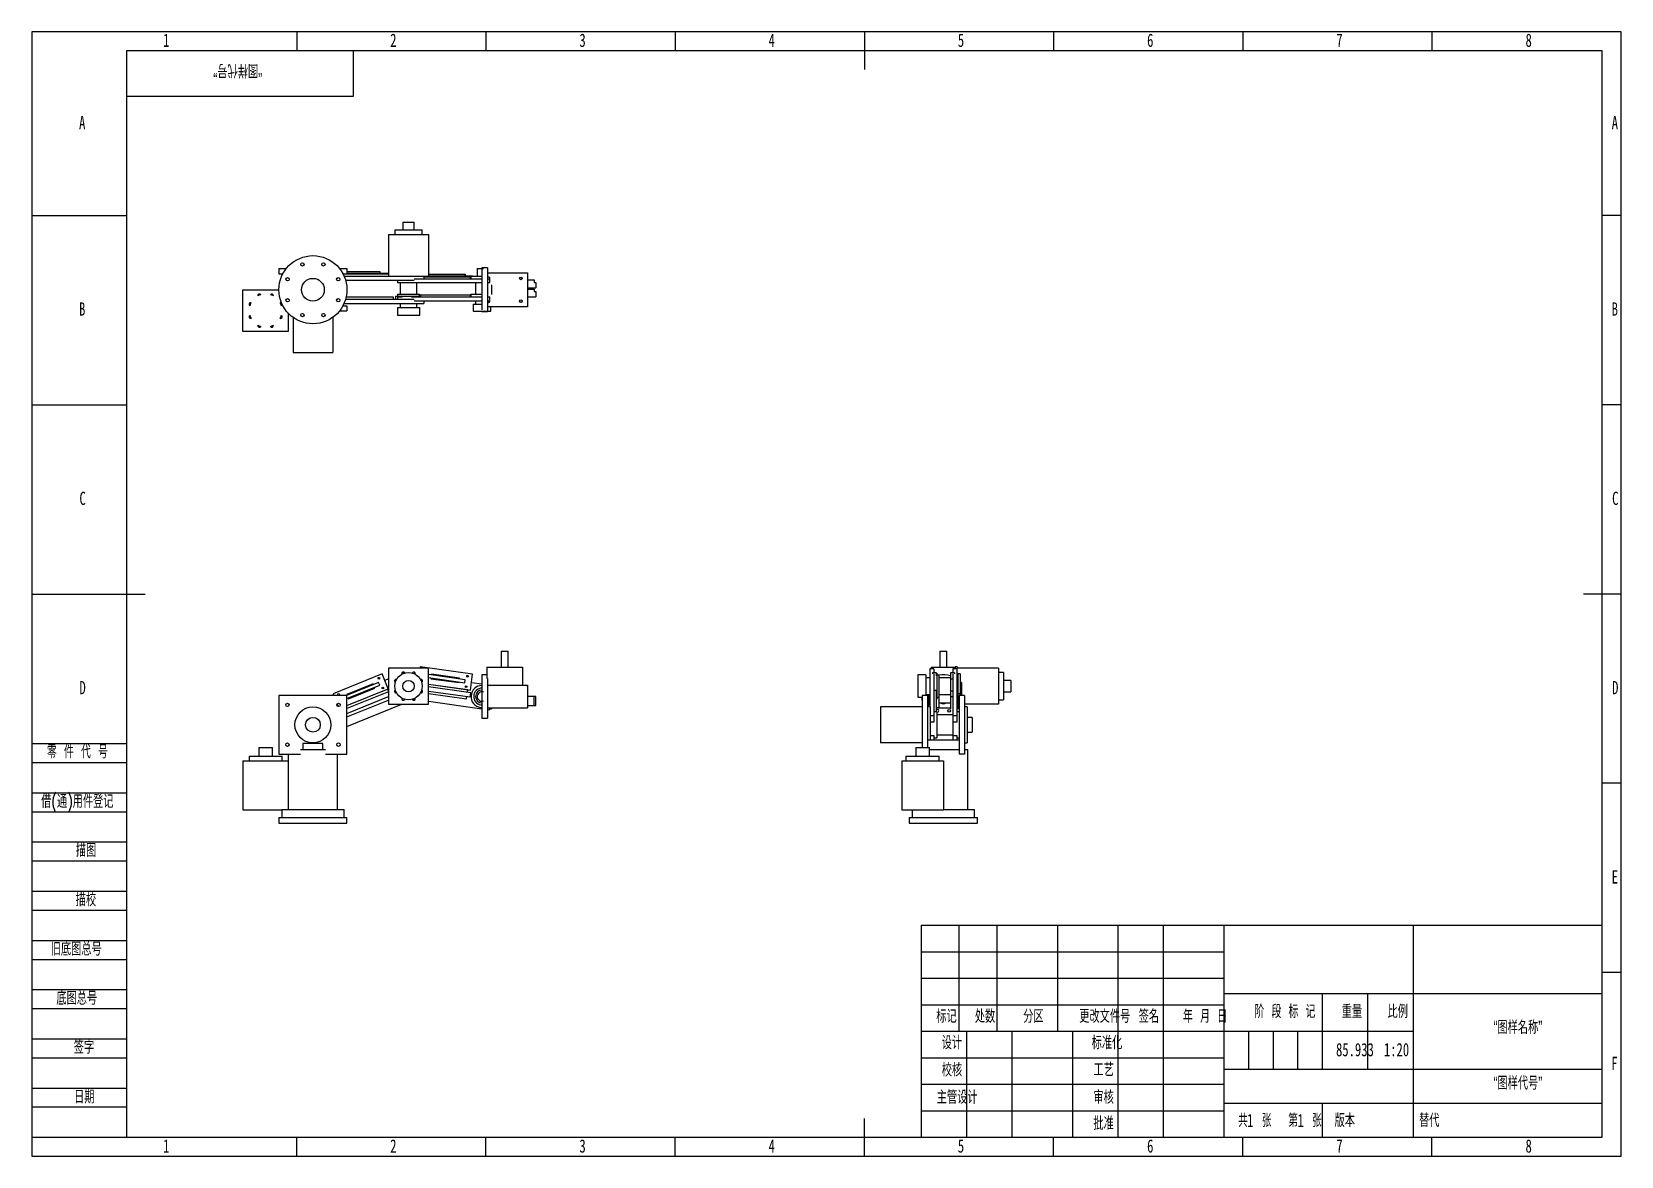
# Model space of a CAD drawing. Header units: millimetres. Extents: x 0 to 420, y 0 to 297.
import ezdxf

# ---------------------------------------------------------------- set-up
doc = ezdxf.new("R2010")
doc.units = ezdxf.units.MM
for name, color, linetype in [('10', 7, 'Continuous'), ('5', 7, 'Continuous'), ('9', 7, 'Continuous'), ('SLD-0', 7, 'Continuous')]:
    doc.layers.add(name, color=color, linetype=linetype)
doc.styles.add('SLDTEXTSTYLE0', font='TXT', dxfattribs={"width": 0.7, "bigfont": 'bigfont'})
doc.styles.add('SLDTEXTSTYLE1', font='TXT', dxfattribs={"width": 0.62, "bigfont": 'bigfont'})
doc.styles.add('SLDTEXTSTYLE2', font='TXT', dxfattribs={"width": 0.614286, "bigfont": 'bigfont'})
doc.styles.add('SLDTEXTSTYLE3', font='TXT', dxfattribs={"width": 0.6, "bigfont": 'bigfont'})
doc.styles.add('SLDTEXTSTYLE4', font='TXT', dxfattribs={"width": 0.7})

msp = doc.modelspace()

# ---------------------------------------------------------------- linework, layer by layer
at = {"color": 7, "linetype": 'Continuous', "lineweight": 25}
for p, q in [((95.93, 244.72), (95.93, 243.47)), ((95.93, 244.72), (99.55, 244.72)), ((98.05, 246.72), (98.05, 244.72)), ((98.05, 246.72), (99.55, 246.72)), ((99.55, 246.72), (101.05, 246.72)), ((99.55, 244.72), (103.18, 244.72)), ((101.05, 244.72), (101.05, 246.72)), ((103.18, 243.47), (103.18, 244.72)), ((94.3, 243.47), (104.8, 243.47)), ((94.3, 243.47), (94.3, 232.47)), ((104.8, 243.47), (104.8, 232.47)), ((65.29, 234.47), (65.29, 233.06)), ((65.29, 234.47), (67.24, 234.47)), ((65.29, 233.06), (66.33, 233.06)), ((81.33, 234.47), (83.29, 234.47)), ((82.25, 233.06), (83.29, 233.06)), ((82.54, 232.47), (97.81, 232.47)), ((82.93, 231.37), (101.05, 231.37)), ((83.29, 234.47), (83.29, 233.06)), ((83.29, 233.66), (91.94, 233.66)), ((83.29, 233.26), (94.21, 233.26)), ((83.29, 233.06), (94.3, 233.06)), ((91.94, 233.66), (91.94, 233.26)), ((94.21, 233.26), (94.21, 233.06)), ((96.65, 231.37), (96.65, 230.76)), ((96.68, 231.37), (96.68, 230.76)), ((97.81, 232.47), (104.8, 232.47)), ((101.05, 231.76), (118.96, 231.76)), ((103.62, 232.47), (103.62, 231.76)), ((103.62, 232.31), (115.87, 232.31)), ((104.8, 232.97), (114.4, 232.97)), ((104.8, 232.56), (115.89, 232.56)), ((114.4, 232.97), (114.4, 232.56)), ((114.4, 232.97), (114.51, 232.97)), ((114.51, 232.97), (114.51, 232.56)), ((115.87, 232.31), (115.87, 231.76)), ((115.87, 232.31), (116.02, 232.31)), ((115.89, 232.56), (115.89, 232.31)), ((115.89, 232.56), (116.49, 232.56)), ((116.02, 232.31), (116.02, 231.76)), ((116.02, 231.97), (116.06, 231.97)), ((116.06, 232.47), (116.06, 231.76)), ((116.06, 232.47), (118.56, 232.47)), ((116.49, 232.56), (116.49, 232.47)), ((117.26, 232.49), (117.26, 232.47)), ((117.26, 232.49), (118.96, 232.49)), ((117.71, 234.49), (117.71, 232.49)), ((117.71, 234.49), (118.96, 234.49)), ((118.56, 232.47), (118.96, 232.47)), ((120.46, 234.62), (118.96, 234.62)), ((118.96, 234.62), (118.96, 234.49)), ((118.96, 234.49), (119.34, 234.49)), ((118.96, 234.48), (118.96, 223.6)), ((120.46, 234.62), (120.46, 223.39)), ((120.46, 233.37), (130.96, 233.37)), ((120.46, 231.76), (120.94, 231.76)), ((120.94, 231.76), (120.94, 230.76)), ((120.94, 231.76), (121.05, 231.76)), ((128.97, 232.12), (129.46, 232.12)), ((130.96, 233.37), (130.96, 224.37)), ((130.96, 231.47), (132.76, 231.47)), ((132.76, 231.47), (132.76, 230.76)), ((55.79, 217.87), (55.79, 228.87)), ((55.79, 228.87), (65.29, 228.87)), ((83.08, 226.97), (95.49, 226.97)), ((95.49, 226.97), (95.49, 226.37)), ((96.1, 227.16), (96.1, 226.37)), ((96.1, 227.16), (100.85, 227.16)), ((96.65, 230.76), (96.68, 230.76)), ((96.65, 227.66), (96.65, 227.16)), ((96.65, 227.66), (99.15, 227.66)), ((96.68, 230.76), (118.96, 230.76)), ((96.68, 226.97), (96.68, 226.37)), ((96.68, 226.97), (97.83, 226.97)), ((97.35, 230.76), (97.35, 227.66)), ((99.15, 227.66), (102.45, 227.66)), ((100.38, 226.97), (118.96, 226.97)), ((100.85, 227.16), (102.85, 227.16)), ((101.75, 227.66), (101.75, 230.76)), ((102.45, 227.16), (102.45, 227.66)), ((102.5, 227.51), (102.5, 227.16)), ((102.5, 227.51), (115.87, 227.51)), ((115.87, 227.51), (115.87, 226.97)), ((115.87, 227.51), (116.02, 227.51)), ((116.02, 227.51), (116.02, 226.97)), ((116.06, 227.66), (116.06, 226.97)), ((116.06, 227.66), (118.56, 227.66)), ((117.26, 230.76), (117.26, 227.66)), ((118.56, 227.66), (118.96, 227.66)), ((120.46, 230.76), (120.94, 230.76)), ((120.46, 226.97), (120.94, 226.97)), ((120.94, 230.76), (121.01, 230.76)), ((120.94, 226.97), (120.94, 225.97)), ((120.94, 226.97), (121.01, 226.97)), ((121.46, 230.12), (121.46, 227.62)), ((130.96, 229.37), (133.21, 229.37)), ((130.96, 229.06), (132.76, 229.06)), ((130.96, 226.97), (133.21, 226.97)), ((132.76, 230.76), (133.21, 230.76)), ((132.76, 229.06), (132.76, 228.37)), ((132.76, 228.37), (133.21, 228.37)), ((133.21, 230.76), (133.21, 229.37)), ((133.21, 228.37), (133.21, 226.97)), ((65.96, 224.66), (66.02, 224.66)), ((67.79, 222.64), (67.79, 217.87)), ((81.33, 223.26), (83.29, 223.26)), ((82.25, 224.66), (83.29, 224.66)), ((82.54, 225.26), (103.62, 225.26)), ((82.93, 226.37), (101.05, 226.37)), ((83.29, 224.66), (83.29, 223.26)), ((96.6, 224.22), (96.6, 222.12)), ((96.6, 224.22), (99.55, 224.22)), ((97.35, 225.26), (97.35, 224.22)), ((99.55, 224.22), (102.5, 224.22)), ((101.05, 225.97), (118.96, 225.97)), ((101.75, 224.22), (101.75, 225.26)), ((102.5, 222.12), (102.5, 224.22)), ((103.62, 225.97), (103.62, 225.26)), ((116.66, 225.04), (116.66, 223.24)), ((116.66, 225.04), (118.96, 225.04)), ((116.66, 223.24), (118.96, 223.24)), ((117.26, 225.97), (117.26, 225.04)), ((118.96, 223.24), (118.96, 223.12)), ((118.96, 223.24), (121.26, 223.24)), ((118.96, 223.12), (120.46, 223.12)), ((120.46, 225.97), (120.94, 225.97)), ((130.96, 224.37), (120.46, 224.37)), ((120.46, 223.24), (120.46, 223.12)), ((120.66, 225.62), (120.96, 225.62)), ((120.66, 225.52), (120.66, 225.62)), ((120.94, 225.97), (121.05, 225.97)), ((121.26, 223.24), (121.26, 224.37)), ((129.46, 225.62), (128.97, 225.62)), ((69.04, 221.55), (69.04, 212.26)), ((79.54, 221.55), (79.54, 212.26)), ((96.6, 222.12), (99.55, 222.12)), ((99.55, 222.12), (102.5, 222.12)), ((67.79, 217.87), (55.79, 217.87)), ((69.04, 212.26), (79.54, 212.26)), ((124.06, 133.43), (124.06, 129.18)), ((124.06, 133.43), (124.96, 133.43)), ((124.96, 133.43), (125.86, 133.43)), ((125.86, 129.18), (125.86, 133.43)), ((239.97, 133.43), (239.97, 129.18)), ((239.97, 133.43), (241.78, 133.43)), ((241.78, 129.18), (241.78, 133.43)), ((92.61, 127.4), (79.63, 122.15)), ((94.21, 123.46), (92.61, 127.4)), ((94.3, 126.08), (93.31, 125.68)), ((94.3, 128.91), (94.3, 119.41)), ((104.8, 128.91), (94.3, 128.91)), ((98.46, 127.76), (97.78, 127.48)), ((98.06, 127.6), (97.81, 127.64)), ((101.33, 127.44), (101.19, 127.79)), ((102.62, 129.27), (102.57, 128.91)), ((116.49, 127.32), (102.62, 129.27)), ((104.8, 119.41), (104.8, 128.91)), ((114.51, 125.86), (104.8, 127.22)), ((104.8, 126.42), (114.4, 125.07)), ((105.49, 126.32), (105.46, 126.12)), ((105.46, 126.12), (112.89, 125.08)), ((105.63, 127.31), (105.6, 127.11)), ((113.05, 126.27), (105.63, 127.31)), ((113.03, 126.07), (113.05, 126.27)), ((115.89, 123.12), (116.49, 127.32)), ((120.21, 127.18), (118.96, 127.18)), ((118.96, 127.18), (118.96, 121.43)), ((120.21, 129.18), (129.71, 129.18)), ((120.21, 129.18), (120.21, 126.17)), ((120.46, 126.17), (120.46, 121.43)), ((129.71, 129.18), (129.71, 124.43)), ((236.22, 127.11), (234.12, 127.11)), ((234.12, 127.11), (234.12, 121.21)), ((236.22, 127.11), (236.22, 121.7)), ((237.28, 126.36), (236.22, 126.36)), ((238.38, 128.71), (237.28, 128.71)), ((237.28, 128.71), (237.28, 118.7)), ((237.62, 129.18), (243.97, 129.18)), ((237.62, 129.18), (237.62, 128.71)), ((238.97, 127.67), (237.97, 127.67)), ((237.97, 127.67), (237.97, 127.39)), ((238.38, 128.71), (238.38, 127.67)), ((238.38, 127.39), (238.38, 116.35)), ((238.97, 127.67), (238.97, 126.9)), ((239.18, 127.61), (238.97, 127.61)), ((239.18, 127.61), (239.18, 120.71)), ((239.68, 127.06), (239.18, 127.06)), ((239.68, 127.06), (239.68, 121.29)), ((242.78, 126.36), (239.68, 126.36)), ((243.78, 127.67), (242.78, 127.67)), ((242.78, 127.67), (242.78, 126.04)), ((243.38, 126.04), (242.78, 126.04)), ((242.78, 126.04), (242.78, 122.96)), ((244.47, 128.71), (243.38, 128.71)), ((243.38, 128.71), (243.38, 127.67)), ((243.38, 127.39), (243.38, 116.35)), ((243.78, 127.67), (243.78, 127.39)), ((244.57, 129.27), (243.97, 129.27)), ((243.97, 129.27), (243.97, 128.71)), ((255.47, 128.91), (244.47, 128.91)), ((244.47, 128.91), (244.47, 126.08)), ((244.47, 126.08), (244.47, 116.35)), ((244.57, 129.27), (244.57, 128.91)), ((245.28, 127.4), (244.68, 127.4)), ((244.68, 127.4), (244.68, 122.15)), ((245.28, 127.4), (245.28, 122.15)), ((255.47, 128.91), (255.47, 119.41)), ((256.73, 127.78), (255.47, 127.78)), ((256.73, 127.78), (256.73, 120.53)), ((79.63, 122.15), (79.82, 121.7)), ((91.64, 125.14), (83.12, 121.7)), ((90.17, 124.76), (83.22, 121.96)), ((83.22, 121.96), (83.29, 121.77)), ((83.29, 120.9), (91.94, 124.4)), ((83.29, 119.04), (94.21, 123.46)), ((94.3, 122.68), (83.29, 118.23)), ((83.67, 120.84), (90.62, 123.65)), ((90.25, 124.58), (90.17, 124.76)), ((90.62, 123.65), (90.55, 123.84)), ((91.94, 124.4), (91.64, 125.14)), ((94.3, 122.8), (94.06, 123.4)), ((103.26, 122.66), (103.07, 123.13)), ((103.08, 123.11), (103.12, 123.1)), ((104.8, 124.67), (115.89, 123.12)), ((115.24, 123.16), (104.8, 124.63)), ((116.02, 122.4), (104.8, 123.98)), ((104.8, 122.86), (115.87, 121.31)), ((104.8, 122.21), (114.91, 120.79)), ((112.89, 125.08), (112.92, 125.28)), ((114.4, 125.07), (114.51, 125.86)), ((115.15, 122.52), (115.24, 123.16)), ((115.87, 121.31), (116.02, 122.4)), ((118.96, 124.66), (116.17, 125.05)), ((120.46, 124.43), (130.96, 124.43)), ((130.96, 124.43), (130.96, 118.43)), ((236.22, 121.96), (237.28, 121.96)), ((237.05, 121.96), (237.05, 119.13)), ((238.97, 122.98), (238.38, 122.98)), ((238.97, 122.98), (238.97, 117.4)), ((239.68, 121.96), (242.78, 121.96)), ((242.78, 122.96), (243.38, 122.96)), ((242.78, 122.96), (242.78, 121.33)), ((245.28, 122.15), (244.68, 122.15)), ((244.68, 122.15), (244.68, 118.21)), ((245.68, 125.14), (245.28, 125.14)), ((245.28, 122.15), (245.28, 121.7)), ((245.68, 125.14), (245.68, 121.7)), ((258.73, 125.66), (256.73, 125.66)), ((256.73, 122.66), (258.73, 122.66)), ((258.73, 125.66), (258.73, 122.66)), ((65.29, 121.7), (65.29, 106.2)), ((83.29, 121.7), (65.29, 121.7)), ((80.7, 119.5), (81.01, 118.75)), ((83.29, 106.2), (83.29, 121.7)), ((83.29, 116.94), (94.3, 121.39)), ((83.29, 116.02), (94.3, 120.47)), ((83.29, 113.54), (97.81, 119.41)), ((83.59, 121.03), (83.67, 120.84)), ((94.3, 119.41), (104.8, 119.41)), ((100.64, 120.55), (101.33, 120.83)), ((101.05, 120.72), (101.3, 120.68)), ((104.8, 120.19), (118.96, 118.2)), ((114.91, 120.79), (115, 121.43)), ((118.96, 121.43), (118.96, 115.68)), ((120.46, 121.43), (120.46, 115.68)), ((120.46, 118.43), (130.96, 118.43)), ((120.46, 117.99), (120.94, 117.92)), ((120.94, 117.92), (121.01, 118.43)), ((120.98, 118.18), (121.46, 118.18)), ((121.46, 118.43), (121.46, 118.18)), ((132.76, 121.43), (130.96, 121.43)), ((130.96, 119.03), (132.76, 119.03)), ((132.76, 119.03), (132.76, 121.43)), ((133.21, 121.43), (132.76, 121.43)), ((132.76, 119.03), (133.21, 119.03)), ((133.21, 119.03), (133.21, 121.43)), ((224.28, 118.7), (224.28, 109.2)), ((235.28, 118.7), (224.28, 118.7)), ((234.12, 121.21), (235.28, 121.21)), ((235.25, 121.21), (235.25, 119.13)), ((235.25, 119.13), (235.28, 119.13)), ((235.28, 121.7), (235.28, 107.95)), ((236.68, 121.7), (235.28, 121.7)), ((236.68, 121.7), (236.68, 107.95)), ((236.68, 119.13), (237.05, 119.13)), ((237.38, 118.7), (236.68, 118.7)), ((237.05, 119.73), (237.28, 119.73)), ((237.38, 118.7), (237.38, 109.95)), ((238.97, 120.71), (239.18, 120.71)), ((238.97, 118.53), (239.68, 118.53)), ((238.97, 118.43), (242.78, 118.43)), ((239.18, 121.26), (239.68, 121.26)), ((239.68, 121.29), (239.68, 121.26)), ((239.68, 121.26), (239.68, 118.56)), ((239.68, 119.73), (242.78, 119.73)), ((239.68, 118.56), (239.68, 118.53)), ((243.38, 121.33), (242.78, 121.33)), ((242.78, 121.33), (242.78, 118.2)), ((245.07, 118.21), (244.68, 118.21)), ((246.47, 121.7), (245.07, 121.7)), ((245.07, 121.7), (245.07, 106.2)), ((246.47, 121.7), (246.47, 106.2)), ((255.47, 119.41), (246.47, 119.41)), ((247.18, 118.7), (246.47, 118.7)), ((247.18, 118.7), (247.18, 109.2)), ((255.47, 120.53), (256.73, 120.53)), ((118.96, 115.68), (120.46, 115.68)), ((238.38, 116.35), (237.38, 116.35)), ((238.38, 114.64), (237.38, 114.64)), ((239.18, 117.4), (238.38, 117.4)), ((238.38, 116.35), (238.38, 114.64)), ((239.18, 117.4), (239.18, 110.5)), ((243.38, 116.57), (239.18, 116.57)), ((244.47, 116.35), (243.38, 116.35)), ((243.38, 116.35), (243.38, 114.64)), ((244.47, 114.64), (243.38, 114.64)), ((243.38, 114.64), (243.38, 111.1)), ((245.07, 117.4), (244.47, 117.4)), ((244.47, 116.35), (244.47, 114.64)), ((248.5, 115.9), (247.18, 115.9)), ((248.5, 115.9), (248.5, 112)), ((236.88, 109.95), (245.07, 109.95)), ((237.38, 111.1), (238.38, 111.1)), ((238.38, 111.1), (238.38, 109.95)), ((238.38, 110.5), (239.18, 110.5)), ((239.18, 111.32), (243.38, 111.32)), ((243.38, 111.1), (244.47, 111.1)), ((243.38, 111.1), (243.38, 109.95)), ((244.47, 111.1), (244.47, 109.95)), ((244.47, 110.5), (245.07, 110.5)), ((247.18, 112), (248.5, 112)), ((57.41, 105.7), (57.41, 104.45)), ((57.41, 105.7), (61.79, 105.7)), ((59.99, 107.95), (59.99, 105.7)), ((59.99, 107.95), (61.79, 107.95)), ((61.79, 107.95), (63.59, 107.95)), ((61.79, 105.7), (66.16, 105.7)), ((63.59, 105.7), (63.59, 107.95)), ((65.29, 106.2), (70.99, 106.2)), ((66.16, 104.45), (66.16, 105.7)), ((67.79, 106.2), (67.79, 91.55)), ((70.99, 107.45), (74.29, 107.45)), ((76.91, 109), (71.66, 109)), ((71.66, 109), (71.66, 107.45)), ((74.29, 107.45), (77.59, 107.45)), ((76.91, 107.45), (76.91, 109)), ((77.59, 106.2), (83.29, 106.2)), ((80.79, 91.55), (80.79, 106.2)), ((235.28, 109.2), (224.28, 109.2)), ((231, 105.7), (231, 104.45)), ((231, 105.7), (239.75, 105.7)), ((233.57, 107.95), (233.57, 105.7)), ((233.57, 107.95), (237.18, 107.95)), ((237.18, 105.7), (237.18, 107.95)), ((237.18, 107.45), (245.07, 107.45)), ((239.75, 104.45), (239.75, 105.7)), ((246.47, 106.2), (245.07, 106.2)), ((246.47, 109.2), (247.18, 109.2)), ((246.47, 107.45), (247.38, 107.45)), ((247.38, 91.55), (247.38, 107.45)), ((55.79, 104.45), (55.79, 91.45)), ((55.79, 104.45), (67.79, 104.45)), ((67.79, 104.45), (67.79, 91.55)), ((229.88, 104.45), (240.88, 104.45)), ((229.88, 104.45), (229.88, 91.45)), ((240.88, 104.45), (240.88, 91.45)), ((55.79, 91.45), (66.04, 91.45)), ((65.29, 89.45), (65.29, 87.95)), ((65.29, 89.45), (74.29, 89.45)), ((66.04, 91.55), (66.04, 89.45)), ((66.04, 91.55), (74.29, 91.55)), ((74.29, 91.55), (82.54, 91.55)), ((74.29, 89.45), (83.29, 89.45)), ((82.54, 89.45), (82.54, 91.55)), ((83.29, 87.95), (83.29, 89.45)), ((229.88, 91.45), (240.88, 91.45)), ((231.88, 89.45), (231.88, 87.95)), ((231.88, 89.45), (249.88, 89.45)), ((232.62, 91.45), (232.62, 89.45)), ((240.88, 91.55), (249.12, 91.55)), ((249.12, 89.45), (249.12, 91.55)), ((249.88, 87.95), (249.88, 89.45)), ((65.29, 87.95), (74.29, 87.95)), ((74.29, 87.95), (83.29, 87.95)), ((231.88, 87.95), (249.88, 87.95))]:
    msp.add_line(p, q, dxfattribs=at)
at = {"color": 7, "linetype": 'Continuous', "lineweight": 25, "flags": 128}
for points in [[(118.56, 118.56), (118.79, 118.54), (118.96, 118.53)], [(118.66, 119.25), (118.85, 119.23), (118.96, 119.23)]]:
    msp.add_lwpolyline(points, dxfattribs=at)
at = {"color": 7, "linetype": 'Continuous', "lineweight": 25}
for centre, radius in [((74.29, 228.87), 9), ((71.51, 235.56), 0.45), ((77.06, 235.56), 0.45), ((67.59, 231.64), 0.45), ((74.29, 228.87), 3), ((80.99, 231.64), 0.45), ((129.21, 231.87), 0.35), ((67.59, 226.09), 0.45), ((71.51, 222.17), 0.45), ((77.06, 222.17), 0.45), ((80.99, 226.09), 0.45), ((129.21, 225.87), 0.35), ((91.73, 126.26), 0.225), ((99.55, 124.16), 3.63), ((115.15, 126.78), 0.225), ((81.06, 121.95), 0.225), ((92.78, 123.66), 0.225), ((99.55, 124.16), 1.5), ((114.76, 124.01), 0.225), ((67.54, 119.2), 0.45), ((74.29, 113.95), 4.75), ((81.04, 119.2), 0.45), ((242.44, 117.64), 0.35), ((74.29, 113.95), 1.95), ((67.54, 108.7), 0.45), ((81.04, 108.7), 0.45)]:
    msp.add_circle(centre, radius, dxfattribs=at)
for centre, radius, start, end in [((120.71, 231.87), 0.35, 90, 135.5847), ((120.71, 231.87), 0.35, 329.7866, 90), ((60.16, 227.29), 0.45, 35.7336, 189.2664), ((61.79, 223.37), 4.37, 106.7536, 118.2464), ((63.41, 227.29), 0.45, 350.7336, 144.2664), ((61.79, 223.37), 4.37, 61.7536, 73.2464), ((57.86, 224.99), 0.45, 80.7336, 234.2664), ((61.79, 223.37), 4.38, 151.7536, 163.2464), ((65.71, 224.99), 0.45, 48.6904, 99.2664), ((61.79, 223.37), 4.38, 16.7536, 28.2464), ((65.71, 224.99), 0.45, 305.7336, 359.9374), ((120.71, 225.87), 0.35, 224.4153, 30.2134), ((57.86, 221.74), 0.45, 125.7336, 279.2664), ((61.79, 223.37), 4.38, 196.7536, 208.2464), ((60.16, 219.44), 0.45, 170.7336, 324.2664), ((61.79, 223.37), 4.38, 241.7536, 253.2464), ((63.41, 219.44), 0.45, 215.7336, 9.2664), ((61.79, 223.37), 4.38, 286.7536, 298.2464), ((65.71, 221.74), 0.45, 260.7336, 54.2664), ((61.79, 223.37), 4.38, 331.7536, 343.2464), ((98.18, 127.48), 0.4, 22.9103, 202.0897), ((100.93, 127.48), 0.4, 337.9103, 157.0897), ((240.88, 121.43), 5.75, 70.7048, 102.0459), ((96.23, 125.54), 0.4, 67.9103, 247.0897), ((96.23, 122.78), 0.4, 112.9103, 292.0897), ((102.88, 125.54), 0.4, 292.9103, 112.0897), ((102.88, 122.78), 0.4, 247.9103, 67.0897), ((103.37, 125.61), 0.225, 135.9346, 240.863), ((118.96, 121.43), 2.9, 90, 262), ((118.96, 121.43), 2.2, 90, 262), ((118.96, 121.43), 1.7, 90, 270), ((118.96, 121.43), 1.25, 72.5424, 270), ((98.18, 120.83), 0.4, 157.9103, 337.0897), ((100.93, 120.83), 0.4, 202.9103, 22.0897), ((118.96, 121.43), 1.25, 270, 287.4576), ((240.88, 121.43), 5.75, 182.2147, 191.9687), ((237.09, 119.86), 0.35, 263.9162, 302.4711), ((239.31, 117.64), 0.35, 0, 161.0334), ((239.31, 117.64), 0.35, 248.0202, 0), ((240.88, 121.43), 1.9, 243.4746, 296.5254), ((239.31, 117.64), 0.35, 198.9666, 223.8183)]:
    msp.add_arc(centre, radius, start, end, dxfattribs=at)
at = {"layer": '10', "color": 7}
for p, q in [((0, 109), (25, 109)), ((0, 104), (25, 104)), ((0, 96), (25, 96)), ((0, 91), (25, 91)), ((0, 83), (25, 83)), ((0, 78), (25, 78)), ((0, 70), (25, 70)), ((0, 65), (25, 65)), ((0, 57), (25, 57)), ((0, 52), (25, 52)), ((235, 54), (315, 54)), ((235, 47), (315, 47)), ((0, 44), (25, 44)), ((0, 39), (25, 39)), ((0, 31), (25, 31)), ((0, 26), (25, 26)), ((0, 18), (25, 18)), ((0, 13), (25, 13))]:
    msp.add_line(p, q, dxfattribs=at)
at = {"layer": '10', "color": 7, "lineweight": 25}
for p, q in [((245, 61), (245, 33)), ((255, 61), (255, 33)), ((271, 61), (271, 33)), ((287, 61), (287, 5)), ((299, 61), (299, 5)), ((315, 61), (315, 5)), ((365, 61), (365, 33)), ((315, 43), (415, 43)), ((340.99, 43), (340.99, 23)), ((353, 43), (353, 23)), ((235, 40), (315, 40)), ((235, 33), (365, 33)), ((247, 33), (247, 5)), ((259, 33), (259, 5)), ((275, 33), (275, 5)), ((365, 33), (365, 5)), ((235, 26), (315, 26)), ((315, 23), (415, 23)), ((235, 19), (315, 19)), ((315, 14), (415, 14)), ((235, 12), (315, 12))]:
    msp.add_line(p, q, dxfattribs=at)
at = {"layer": '5'}
for p, q in [((70, 297), (70, 292)), ((120, 297), (120, 292)), ((170, 297), (170, 292)), ((270, 297), (270, 292)), ((320, 297), (320, 292)), ((370, 297), (370, 292)), ((0, 248.5), (25, 248.5)), ((420, 248.5), (415, 248.5)), ((0, 198.5), (25, 198.5)), ((420, 198.5), (415, 198.5)), ((420, 98.5), (415, 98.5)), ((420, 48.5), (415, 48.5)), ((70, 0), (70, 5)), ((120, 0), (120, 5)), ((170, 0), (170, 5)), ((270, 0), (270, 5)), ((320, 0), (320, 5)), ((370, 0), (370, 5))]:
    msp.add_line(p, q, dxfattribs=at)
at = {"layer": '5', "lineweight": 25}
for p, q in [((220, 297), (220, 287)), ((0, 148.5), (30, 148.5)), ((420, 148.5), (410, 148.5)), ((220, 0), (220, 10))]:
    msp.add_line(p, q, dxfattribs=at)
at = {"layer": '5', "color": 7, "lineweight": 25}
for p, q in [((415, 292), (25, 292)), ((25, 292), (25, 5)), ((85, 280), (85, 292)), ((415, 5), (415, 292)), ((25, 280), (85, 280)), ((235, 61), (415, 61)), ((235, 61), (235, 5)), ((0, 5), (415, 5))]:
    msp.add_line(p, q, dxfattribs=at)
at = {"layer": '9', "color": 7}
for p, q in [((420, 297), (0, 297)), ((0, 297), (0, 0)), ((420, 148.5), (420, 297)), ((420, 0), (420, 148.5)), ((0, 0), (420, 0))]:
    msp.add_line(p, q, dxfattribs=at)
at = {"layer": 'SLD-0'}
for p, q in [((321.5, 33), (321.5, 23)), ((328, 33), (328, 23)), ((334.5, 33), (334.5, 23))]:
    msp.add_line(p, q, dxfattribs=at)
at = {"layer": 'SLD-0', "lineweight": 25}
msp.add_line((340.99, 14), (340.99, 5), dxfattribs=at)

# ---------------------------------------------------------------- texts
at = {"layer": '10', "char_height": 3.5}
for s, insert, attachment_point, style in [('1', (35.54, 296.52), 2, 'SLDTEXTSTYLE4'), ('2', (95.54, 296.52), 2, 'SLDTEXTSTYLE4'), ('3', (145.54, 296.52), 2, 'SLDTEXTSTYLE4'), ('4', (195.54, 296.52), 2, 'SLDTEXTSTYLE4'), ('5', (245.54, 296.52), 2, 'SLDTEXTSTYLE4'), ('6', (295.55, 296.52), 2, 'SLDTEXTSTYLE4'), ('7', (345.55, 296.52), 2, 'SLDTEXTSTYLE4'), ('8', (395.55, 296.52), 2, 'SLDTEXTSTYLE4'), ('A', (13.32, 274.77), 2, 'SLDTEXTSTYLE4'), ('A', (418.32, 274.77), 2, 'SLDTEXTSTYLE4'), ('B', (13.32, 225.52), 2, 'SLDTEXTSTYLE4'), ('B', (418.32, 225.52), 2, 'SLDTEXTSTYLE4'), ('C', (13.43, 175.52), 2, 'SLDTEXTSTYLE4'), ('C', (418.43, 175.52), 2, 'SLDTEXTSTYLE4'), ('D', (13.43, 125.52), 2, 'SLDTEXTSTYLE4'), ('D', (418.43, 125.52), 2, 'SLDTEXTSTYLE4'), ('E', (418.32, 75.52), 2, 'SLDTEXTSTYLE4'), ('“图样名称”', (392.69, 35.79), 2, 'SLDTEXTSTYLE0'), ('85.933', (349.64, 29.9), 2, 'SLDTEXTSTYLE4'), ('1:20', (360.63, 29.9), 2, 'SLDTEXTSTYLE4'), ('F', (418.22, 26.27), 2, 'SLDTEXTSTYLE4'), ('“图样代号”', (392.69, 21.05), 2, 'SLDTEXTSTYLE0'), ('1', (321.14, 11.2), 1, 'SLDTEXTSTYLE4'), ('1', (334.48, 11.2), 1, 'SLDTEXTSTYLE4'), ('1', (35.54, 4.45), 2, 'SLDTEXTSTYLE4'), ('2', (95.54, 4.45), 2, 'SLDTEXTSTYLE4'), ('3', (145.54, 4.45), 2, 'SLDTEXTSTYLE4'), ('4', (195.54, 4.45), 2, 'SLDTEXTSTYLE4'), ('5', (245.54, 4.45), 2, 'SLDTEXTSTYLE4'), ('6', (295.55, 4.45), 2, 'SLDTEXTSTYLE4'), ('7', (345.55, 4.45), 2, 'SLDTEXTSTYLE4'), ('8', (395.55, 4.45), 2, 'SLDTEXTSTYLE4')]:
    msp.add_mtext(s, dxfattribs=dict(at, insert=insert, attachment_point=attachment_point, style=style))
at = {"layer": '10', "color": 7, "char_height": 3.5}
for s, insert, attachment_point, style in [('零 件 代 号', (4.02, 108.59), 1, 'SLDTEXTSTYLE2'), ('借(通)用件登记', (2.47, 95.5), 1, 'SLDTEXTSTYLE0'), ('描图', (14.33, 82.55), 2, 'SLDTEXTSTYLE0'), ('描校', (14.3, 69.52), 2, 'SLDTEXTSTYLE0'), ('旧底图总号', (5, 56.49), 1, 'SLDTEXTSTYLE0'), ('底图总号', (6.5, 43.49), 1, 'SLDTEXTSTYLE0'), ('标记', (241.71, 38.72), 2, 'SLDTEXTSTYLE0'), ('处数', (251.89, 38.72), 2, 'SLDTEXTSTYLE0'), ('分区', (264.68, 38.72), 2, 'SLDTEXTSTYLE0'), ('更改文件号', (283.53, 38.72), 2, 'SLDTEXTSTYLE0'), ('签名', (295.19, 38.72), 2, 'SLDTEXTSTYLE0'), ('年 月 日', (310.04, 38.72), 2, 'SLDTEXTSTYLE1'), ('阶 段 标 记', (331.13, 39.99), 2, 'SLDTEXTSTYLE2'), ('重量', (348.85, 39.99), 2, 'SLDTEXTSTYLE0'), ('比例', (360.94, 39.99), 2, 'SLDTEXTSTYLE0'), ('签字', (13.8, 30.54), 2, 'SLDTEXTSTYLE0'), ('设计', (243.15, 31.73), 2, 'SLDTEXTSTYLE0'), ('标准化', (284.12, 31.73), 2, 'SLDTEXTSTYLE0'), ('校核', (243.15, 24.56), 2, 'SLDTEXTSTYLE0'), ('工艺', (283.24, 24.6), 2, 'SLDTEXTSTYLE0'), ('日期', (13.88, 17.44), 2, 'SLDTEXTSTYLE0'), ('主管设计', (244.53, 17.33), 2, 'SLDTEXTSTYLE0'), ('审核', (283.23, 17.33), 2, 'SLDTEXTSTYLE0'), ('批准', (283.22, 10.44), 2, 'SLDTEXTSTYLE0'), ('共  张', (323.18, 11.2), 2, 'SLDTEXTSTYLE3'), ('第  张', (336.44, 11.2), 2, 'SLDTEXTSTYLE3'), ('版本', (346.96, 11.2), 2, 'SLDTEXTSTYLE0')]:
    msp.add_mtext(s, dxfattribs=dict(at, insert=insert, attachment_point=attachment_point, style=style))
at = {"layer": 'SLD-0', "insert": (54.42, 285.02), "char_height": 3.5, "attachment_point": 2, "rotation": 180, "style": 'SLDTEXTSTYLE0'}
msp.add_mtext('“图样代号”', dxfattribs=at)
at = {"layer": 'SLD-0', "insert": (366.56, 11.2), "char_height": 3.5, "attachment_point": 1, "style": 'SLDTEXTSTYLE0'}
msp.add_mtext('替代', dxfattribs=at)

doc.saveas('drawing.dxf')
